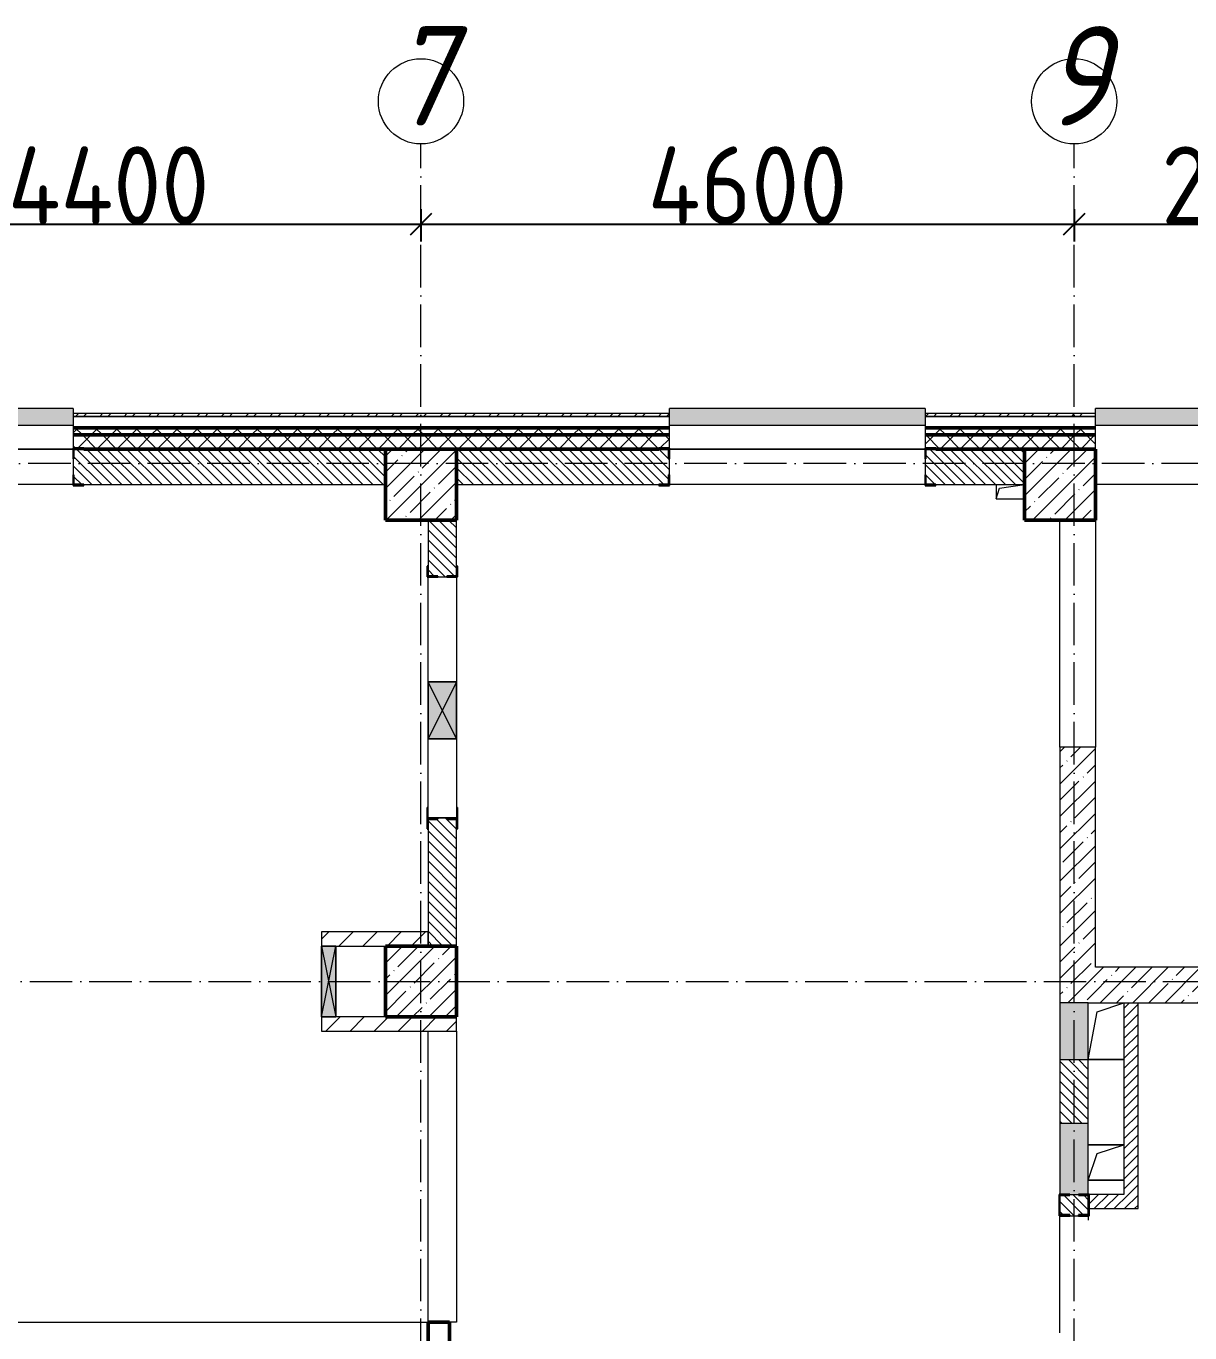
# Model space of a CAD drawing. Header units: millimetres. Extents: x -12989 to 629078, y -109036 to 555275.
# Drawn here: x 530579 to 538775, y -49010 to -39805 of the extents above; entities that cross this region are included whole.
import ezdxf

# ---------------------------------------------------------------- set-up
doc = ezdxf.new("R2010")
doc.units = ezdxf.units.MM
doc.linetypes.add('50_200_ШТРИХ_1Т_ш5_п1_п1_', pattern=[700, 500, -100, 0, -100])
for name, color, linetype, lineweight in [('A-____-____-DIMS', 7, 'Continuous', 9), ('A-DETL-GENF-OTLN', 7, 'Continuous', 9), ('A-FLOR-____-OTLN', 7, 'Continuous', 9), ('A-GENM-____-MCUT', 7, 'Continuous', 25), ('A-GENM-____-OTLN', 7, 'Continuous', 9), ('A-GENM-____-OTLN-1', 7, 'Continuous', 25), ('A-GLAZ-____-OTLN', 7, 'Continuous', 9), ('A-WALL-____-MCUT-1', 7, 'Continuous', 9), ('A-WALL-____-MCUT-2', 7, 'Continuous', 50), ('A-WALL-____-MCUT-3', 7, 'Continuous', 9), ('A-WALL-____-OTLN', 7, 'Continuous', 9), ('A-WALL-____-PATT-1', 7, 'Continuous', 9), ('A-WALL-FNSH-MCUT-1', 7, 'Continuous', 9), ('I-WALL-____-OTLN', 7, 'Continuous', 9), ('S-COLS-____-MCUT', 7, 'Continuous', 50), ('S-COLS-____-OTLN', 7, 'Continuous', 9), ('S-GRID-____-IDEN', 7, 'Continuous', 9), ('S-GRID-____-OTLN-1', 7, '50_200_ШТРИХ_1Т_ш5_п1_п1_', 9)]:
    doc.layers.add(name, color=color, linetype=linetype, lineweight=lineweight)
doc.layers.add('A-GLAZ-____-OTLN-1', color=7, linetype='Continuous', lineweight=9, true_color=0xc0c0c0)
doc.styles.add('ISOCPEUR_I', font='isocpeui.ttf', dxfattribs={"width": 0.9, "height": 2.5})
doc.styles.add('ISOCPEUR_I_9', font='isocpeui.ttf', dxfattribs={"width": 0.9, "height": 250})
doc.styles.add('СПДС', font='isocpeur.ttf', dxfattribs={"width": 0.9})
doc.dimstyles.new('ISO-2_5_0_9К_БОЛЬШОЙ_ОСИ', dxfattribs={"dimscale": 304.8, "dimtxt": 248.995294, "dimasz": 0.492126, "dimexe": 0.393701, "dimexo": 0, "dimgap": 0, "dimtad": 1, "dimdec": 0, "dimzin": 0, "dimdsep": 46, "dimtxsty": 'ISOCPEUR_I_9', "dimblk1": 'OBLIQUE', "dimblk2": 'OBLIQUE', "dimsah": 1, "dimcen": 0.09, "dimdle": 0.393701, "dimazin": 0, "dimtfac": 1, "dimtdec": 4, "dimtix": 1, "dimtmove": 0, "dimatfit": 3, "dimfxl": 1, "dimtvp": 1, "dimtolj": 1, "dimtzin": 0, "dimarcsym": 2})
pattern_1 = [(135, (523510.01, -90515.614), (-35.35534, -35.35534), [])]
pattern_2 = [(45, (523510.01, -90515.61), (-70.71068, 70.71068), []), (135, (523510.01, -90515.61), (-70.71068, -70.71068), [])]
pattern_3 = [(45, (523510, -90515.61), (-114.04925, 114.04925), []), (45, (523624.06, -90515.61), (-114.04925, 114.04925), [201.612, -40.322, 3.353, -36.97])]
pattern_4 = [(45, (523510.01, -90515.614), (-35.35534, 35.35534), [])]
pattern_5 = [(45, (523510.01, -90515.61), (-84.8528, 84.8528), [])]

# ---------------------------------------------------------------- blocks, each defined once
blk = doc.blocks.new('BSC_Колонна _Прямоугольная - 500х500-V12-АР1_План отверстий 3 этажа в осях 1-64_А-ГГ')
at = {"layer": 'S-COLS-____-OTLN'}
h = blk.add_hatch(dxfattribs=at)
h.set_pattern_fill('FP_46', color=256, style=0, pattern_type=2)
h.set_pattern_definition([(45, (-9850, -43981.04), (-114.04925, 114.04925), []), (45, (-9735.95, -43981.04), (-114.04925, 114.04925), [201.613, -40.323, 3.353, -36.97])])
h.paths.add_polyline_path([(-250, -250), (250, -250), (250, 250), (-250, 250)], flags=0)
at = {"layer": 'S-COLS-____-MCUT'}
for p, q in [((250, 250), (-250, 250)), ((-250, 250), (-250, -250)), ((250, -250), (250, 250)), ((-250, -250), (250, -250))]:
    blk.add_line(p, q, dxfattribs=at)
blk = doc.blocks.new('BSC_Колонна _Прямоугольная - 500х500-V78-АР1_План отверстий 3 этажа в осях 1-64_А-ГГ')
at = {"layer": 'S-COLS-____-OTLN'}
h = blk.add_hatch(dxfattribs=at)
h.set_pattern_fill('FP_115', color=256, style=0, pattern_type=2)
h.set_pattern_definition([(45, (-9850, -47481.04), (-114.04925, 114.04925), []), (45, (-9735.95, -47481.04), (-114.04925, 114.04925), [201.613, -40.323, 3.353, -36.97])])
h.paths.add_polyline_path([(-250, -250), (250, -250), (250, 250), (-250, 250)], flags=0)
at = {"layer": 'S-COLS-____-MCUT'}
for p, q in [((250, 250), (-250, 250)), ((-250, 250), (-250, -250)), ((250, -250), (250, 250)), ((-250, -250), (250, -250))]:
    blk.add_line(p, q, dxfattribs=at)
blk = doc.blocks.new('Фахверк_СКБ_Уголок - 250_2700-27497298-АР1_План отверстий 3 этажа в осях 1-64_А-ГГ')
at = {"layer": 'A-GENM-____-MCUT'}
for p, q in [((200, 181), (125, 181)), ((125, 181), (125, 106)), ((125, 106), (131, 106)), ((131, 106), (131, 175)), ((131, 175), (200, 175)), ((200, 175), (200, 181)), ((131, -6), (125, -6)), ((125, -6), (125, -81)), ((125, -81), (200, -81)), ((131, -75), (131, -6)), ((200, -75), (131, -75)), ((200, -81), (200, -75))]:
    blk.add_line(p, q, dxfattribs=at)
blk = doc.blocks.new('Фахверк_СКБ_Уголок - 200_3960_зеркало-28268689-АР1_План отверстий 3 этажа в осях 1-64_А-ГГ')
at = {"layer": 'A-GENM-____-MCUT'}
for p, q in [((200, 156), (125, 156)), ((125, 156), (125, 81)), ((131, 81), (131, 150)), ((131, 150), (200, 150)), ((200, 150), (200, 156)), ((125, 81), (131, 81)), ((131, 19), (125, 19)), ((125, 19), (125, -56)), ((131, -50), (131, 19)), ((125, -56), (200, -56)), ((200, -50), (131, -50)), ((200, -56), (200, -50))]:
    blk.add_line(p, q, dxfattribs=at)
blk = doc.blocks.new('154_Стойка_СКБ_Уголок - СМ-2480_200-28346303-АР1_План отверстий 3 этажа в осях 1-64_А-ГГ')
at = {"layer": 'A-GENM-____-MCUT'}
for p, q in [((125, 156), (125, 81)), ((200, 156), (125, 156)), ((131, 81), (131, 150)), ((131, 150), (200, 150)), ((200, 150), (200, 156)), ((125, 81), (131, 81)), ((131, 19), (125, 19)), ((125, 19), (125, -56)), ((131, -50), (131, 19)), ((125, -56), (200, -56)), ((200, -50), (131, -50)), ((200, -56), (200, -50))]:
    blk.add_line(p, q, dxfattribs=at)
blk = doc.blocks.new('Стойка_Влож_Полоса боковая - Полоса-28213942-АР1_План отверстий 3 этажа в осях 1-64_А-ГГ')
at = {"layer": 'A-GENM-____-OTLN'}
for p, q in [((-5, 60), (0, 60)), ((-5, -60), (-5, 60)), ((0, 31), (0, -31)), ((0, -60), (-5, -60))]:
    blk.add_line(p, q, dxfattribs=at)
blk = doc.blocks.new('Стойка_Влож_Уголок_Опорный - Уголок-28213941-АР1_План отверстий 3 этажа в осях 1-64_А-ГГ')
at = {"layer": 'A-GENM-____-OTLN'}
for p, q in [((-212, -6), (-212, 0)), ((0, 0), (0, -6)), ((-212, -75), (-212, -6)), ((-212, -6), (-206, -6)), ((-212, -75), (-206, -75)), ((-6, -6), (0, -6)), ((-6, -75), (0, -75)), ((0, -6), (0, -75))]:
    blk.add_line(p, q, dxfattribs=at)
blk = doc.blocks.new('Фахверк_СКБ_Уголок - 200_3960-28268576-АР1_План отверстий 3 этажа в осях 1-64_А-ГГ')
at = {"layer": 'A-GENM-____-MCUT'}
for p, q in [((200, 156), (125, 156)), ((125, 156), (125, 81)), ((131, 81), (131, 150)), ((131, 150), (200, 150)), ((200, 150), (200, 156)), ((125, 81), (131, 81)), ((131, 19), (125, 19)), ((125, 19), (125, -56)), ((131, -50), (131, 19)), ((125, -56), (200, -56)), ((200, -50), (131, -50)), ((200, -56), (200, -50))]:
    blk.add_line(p, q, dxfattribs=at)
blk = doc.blocks.new('AR_Отверстие Ниша - Лючок-32403984-АР1_План отверстий 3 этажа в осях 1-64_А-ГГ')
at = {"layer": 'A-GLAZ-____-OTLN'}
blk.add_hatch(color=256, dxfattribs=at).paths.add_polyline_path([(200, -100), (200, 100), (-200, 100), (-200, -100), (-104.5, -100)], flags=0)
for p, q in [((200, 100), (-200, 100)), ((-200, 100), (-200, -100)), ((200, -100), (200, 100)), ((-200, -100), (200, -100))]:
    blk.add_line(p, q, dxfattribs=at)
blk = doc.blocks.new('AR_Отверстие Ниша - Лючок-32404007-АР1_План отверстий 3 этажа в осях 1-64_А-ГГ')
at = {"layer": 'A-GLAZ-____-OTLN'}
blk.add_hatch(color=256, dxfattribs=at).paths.add_polyline_path([(250, -100), (250, 100), (-250, 100), (-250, -100)], flags=0)
for p, q in [((250, 100), (-250, 100)), ((-250, 100), (-250, -100)), ((250, -31), (250, 31)), ((-250, -100), (250, -100))]:
    blk.add_line(p, q, dxfattribs=at)
blk = doc.blocks.new('AR_Отверстие прямоугольное _в плите_ - AR_Отверстие прямоугольное _в плите_-30459204-АР1_План отверстий 3 этажа в осях 1-64_А-ГГ')
at = {"layer": 'A-GENM-____-OTLN'}
for p, q in [((-62.5, 137.5), (125, 200)), ((-125, -200), (-62.5, 137.5)), ((-125, -200), (125, -200))]:
    blk.add_line(p, q, dxfattribs=at)
blk = doc.blocks.new('AR_Отверстие прямоугольное _в плите_ - AR_Отверстие прямоугольное _в плите_-30458064-АР1_План отверстий 3 этажа в осях 1-64_А-ГГ')
at = {"layer": 'A-GENM-____-OTLN'}
for p, q in [((125, 125), (-125, 125)), ((-62.5, 62.5), (125, 125)), ((-125, -125), (-62.5, 62.5)), ((-125, -125), (125, -125))]:
    blk.add_line(p, q, dxfattribs=at)
blk = doc.blocks.new('AR_Отверстие прямоугольное _в плите_ - AR_Отверстие прямоугольное _в плите_-V180-АР1_План отверстий 3 этажа в осях 1-64_А-ГГ')
at = {"layer": 'A-GENM-____-OTLN'}
for p, q in [((-100, 50), (-100, -50)), ((-100, -50), (-75, 25)), ((-75, 25), (100, 50)), ((-100, -50), (100, -50))]:
    blk.add_line(p, q, dxfattribs=at)
blk = doc.blocks.new('Отлив_СКБ - Отлив витража_120_НВФ-31885289-АР1_План отверстий 3 этажа в осях 1-64_А-ГГ')
at = {"layer": 'A-GLAZ-____-OTLN-1'}
for points in [[(1000, 2), (1000, 120), (0, 120), (0, 2)], [(1000, 0), (1000, 2), (0, 2), (0, 0)]]:
    blk.add_hatch(color=256, dxfattribs=at).paths.add_polyline_path(points, flags=0)
at = {"layer": 'A-GLAZ-____-OTLN'}
for p, q in [((0, 83), (0, 120)), ((1000, 120), (0, 120)), ((1000, 120), (1000, 83)), ((0, 2), (1000, 2)), ((1000, 0), (0, 0))]:
    blk.add_line(p, q, dxfattribs=at)
blk = doc.blocks.new('Отлив_СКБ - Отлив витража_120_НВФ-V216-АР1_План отверстий 3 этажа в осях 1-64_А-ГГ')
at = {"layer": 'A-GLAZ-____-OTLN-1'}
for points in [[(0, 2), (1800, 2), (1800, 120), (0, 120), (0, 63)], [(0, 0), (1800, 0), (1800, 2), (0, 2)]]:
    blk.add_hatch(color=256, dxfattribs=at).paths.add_polyline_path(points, flags=0)
at = {"layer": 'A-GLAZ-____-OTLN'}
for p, q in [((0, 83), (0, 120)), ((1800, 120), (0, 120)), ((1800, 120), (1800, 83)), ((0, 2), (1800, 2)), ((1800, 0), (0, 0))]:
    blk.add_line(p, q, dxfattribs=at)
blk = doc.blocks.new('BSC_Колонна _Прямоугольная1 - 150х150 _металл_-35311905-АР1_План отверстий 3 этажа в осях 1-64_А-ГГ')
at = {"layer": 'S-COLS-____-MCUT'}
for p, q in [((75, 75), (-75, 75)), ((-75, 75), (-75, -75)), ((75, -75), (75, 75)), ((-75, -75), (75, -75))]:
    blk.add_line(p, q, dxfattribs=at)
blk = doc.blocks.new('AR_Отверстие прямоугольное _в стене__БезПР - AR_Отверстие прямоугольное _в стене__БезПР-36899427-АР1_План отверстий 3 этажа в осях 1-64_А-ГГ')
at = {"layer": 'A-GLAZ-____-OTLN'}
blk.add_hatch(color=256, dxfattribs=at).paths.add_polyline_path([(200, -100), (200, 100), (-200, 100), (-200, -100)], flags=0)
at = {"layer": 'A-DETL-GENF-OTLN'}
for p, q in [((-200, -100), (-200, 100)), ((-200, 100), (200, 100)), ((200, 100), (-200, -100)), ((-200, 100), (200, -100)), ((200, 100), (-200, 100)), ((-200, 100), (-200, -100)), ((200, 100), (200, -100)), ((200, -100), (200, 100)), ((200, -100), (-200, -100)), ((-200, -100), (200, -100))]:
    blk.add_line(p, q, dxfattribs=at)
at = {"layer": 'A-GLAZ-____-OTLN'}
blk.add_line((200, 100), (-200, 100), dxfattribs=at)
blk = doc.blocks.new('AR_Отверстие прямоугольное _в стене__БезПР - AR_Отверстие прямоугольное _в стене__БезПР-36788943-АР1_План отверстий 3 этажа в осях 1-64_А-ГГ')
at = {"layer": 'A-GLAZ-____-OTLN'}
blk.add_hatch(color=256, dxfattribs=at).paths.add_polyline_path([(-250, -50), (250, -50), (250, 50), (-250, 50)], flags=0)
at = {"layer": 'A-DETL-GENF-OTLN'}
for p, q in [((-250, -50), (-250, 50)), ((-250, 50), (250, 50)), ((250, 50), (-250, -50)), ((-250, 50), (250, -50)), ((250, 50), (-250, 50)), ((-250, 50), (-250, -50)), ((250, 50), (250, -50)), ((250, -50), (250, 50)), ((250, -50), (-250, -50)), ((-250, -50), (250, -50))]:
    blk.add_line(p, q, dxfattribs=at)
at = {"layer": 'A-GLAZ-____-OTLN'}
blk.add_line((250, 50), (-250, 50), dxfattribs=at)
blk = doc.blocks.new('Ось сетки - Круг_Ø6_00__ISO-2_5_0_9K_-25732049-АР1_План отверстий 3 этажа в осях 1-64_А-ГГ')
at = {"layer": 'S-GRID-____-IDEN'}
blk.add_circle((0, 0), 3, dxfattribs=at)
blk = doc.blocks.new('_Oblique')
at = {"color": 0, "linetype": 'ByBlock', "lineweight": -2}
blk.add_line((-0.5, -0.5), (0.5, 0.5), dxfattribs=at)
blk = doc.blocks.new('*D2981')
at = {"layer": 'A-____-____-DIMS', "color": 0, "lineweight": -2, "transparency": 16777216}
for p, q in [((289220.7, -37442.6), (289220.7, -37668.7)), ((293620.7, -37442.6), (293620.7, -37668.7)), ((289100.7, -37548.7), (293740.7, -37548.7))]:
    blk.add_line(p, q, dxfattribs=at)
at = {"layer": 'Defpoints', "color": 0, "transparency": 16777216}
for p in [(289220.7, -37442.6), (293620.7, -37442.6), (293620.7, -37548.7)]:
    blk.add_point(p, dxfattribs=at)
at = {"layer": 'A-____-____-DIMS', "color": 0, "lineweight": -2, "transparency": 16777216, "xscale": 150, "yscale": 150, "zscale": 150, "rotation": 180}
blk.add_blockref('_Oblique', (289220.7, -37548.7), dxfattribs=at)
at = {"layer": 'A-____-____-DIMS', "color": 0, "lineweight": -2, "transparency": 16777216, "xscale": 150, "yscale": 150, "zscale": 150}
blk.add_blockref('_Oblique', (293620.7, -37548.7), dxfattribs=at)
at = {"layer": 'A-____-____-DIMS', "color": 0, "transparency": 16777216, "insert": (291420.7, -37274.4), "char_height": 548.64, "attachment_point": 5, "style": 'СПДС'}
blk.add_mtext('\\A1;4400', dxfattribs=at)
blk = doc.blocks.new('*D2982')
at = {"layer": 'A-____-____-DIMS', "color": 0, "lineweight": -2, "transparency": 16777216}
for p, q in [((293620.7, -37442.6), (293620.7, -37668.7)), ((298220.7, -37442.6), (298220.7, -37668.7)), ((293500.7, -37548.7), (298340.7, -37548.7))]:
    blk.add_line(p, q, dxfattribs=at)
at = {"layer": 'Defpoints', "color": 0, "transparency": 16777216}
for p in [(293620.7, -37442.6), (298220.7, -37442.6), (298220.7, -37548.7)]:
    blk.add_point(p, dxfattribs=at)
at = {"layer": 'A-____-____-DIMS', "color": 0, "lineweight": -2, "transparency": 16777216, "xscale": 150, "yscale": 150, "zscale": 150, "rotation": 180}
blk.add_blockref('_Oblique', (293620.7, -37548.7), dxfattribs=at)
at = {"layer": 'A-____-____-DIMS', "color": 0, "lineweight": -2, "transparency": 16777216, "xscale": 150, "yscale": 150, "zscale": 150}
blk.add_blockref('_Oblique', (298220.7, -37548.7), dxfattribs=at)
at = {"layer": 'A-____-____-DIMS', "color": 0, "transparency": 16777216, "insert": (295920.7, -37274.4), "char_height": 548.64, "attachment_point": 5, "style": 'СПДС'}
blk.add_mtext('\\A1;4600', dxfattribs=at)
blk = doc.blocks.new('*D2983')
at = {"layer": 'A-____-____-DIMS', "color": 0, "lineweight": -2, "transparency": 16777216}
for p, q in [((298220.7, -37442.6), (298220.7, -37668.7)), ((300820.7, -37442.6), (300820.7, -37668.7)), ((298100.7, -37548.7), (300940.7, -37548.7))]:
    blk.add_line(p, q, dxfattribs=at)
at = {"layer": 'Defpoints', "color": 0, "transparency": 16777216}
for p in [(298220.7, -37442.6), (300820.7, -37442.6), (300820.7, -37548.7)]:
    blk.add_point(p, dxfattribs=at)
at = {"layer": 'A-____-____-DIMS', "color": 0, "lineweight": -2, "transparency": 16777216, "xscale": 150, "yscale": 150, "zscale": 150, "rotation": 180}
blk.add_blockref('_Oblique', (298220.7, -37548.7), dxfattribs=at)
at = {"layer": 'A-____-____-DIMS', "color": 0, "lineweight": -2, "transparency": 16777216, "xscale": 150, "yscale": 150, "zscale": 150}
blk.add_blockref('_Oblique', (300820.7, -37548.7), dxfattribs=at)
at = {"layer": 'A-____-____-DIMS', "color": 0, "transparency": 16777216, "insert": (299520.7, -37274.4), "char_height": 548.64, "attachment_point": 5, "style": 'СПДС'}
blk.add_mtext('\\A1;2600', dxfattribs=at)
blk = doc.blocks.new('3эт')
at = {"layer": 'S-GRID-____-OTLN-1', "color": 251, "ltscale": 0.6, "true_color": 0x636466}
for p, q in [((293620.7, -91346.1), (293620.7, -36982.5)), ((298220.7, -91346.1), (298220.7, -36982.5)), ((310478.4, -39232.4), (279101.9, -39232.4)), ((279101.9, -42882.4), (310478.4, -42882.4))]:
    blk.add_line(p, q, dxfattribs=at)
at = {"layer": 'S-GRID-____-IDEN', "char_height": 700, "width": 202.025, "attachment_point": 1, "style": 'ISOCPEUR_I'}
for s, insert in [('\\fISOCPEUR|b0|i1|c204|p34|;\\W.9;7', (293401.8, -36152.7)), ('\\fISOCPEUR|b0|i1|c204|p34|;\\W.9;9', (298001.8, -36152.7))]:
    blk.add_mtext(s, dxfattribs=dict(at, insert=insert))
at = {"layer": 'A-____-____-DIMS'}
for base, p1, p2, override, picture, middle in [((293620.7, -37548.7), (289220.7, -37442.6), (293620.7, -37442.6), {"dimtxt": 1.8, "dimpost": '<>', "dimtxsty": 'СПДС', "dimfxl": 4400}, '*D2981', (291420.7, -37274.4)), ((298220.7, -37548.7), (293620.7, -37442.6), (298220.7, -37442.6), {"dimtxt": 1.8, "dimpost": '<>', "dimtxsty": 'СПДС', "dimfxl": 4600}, '*D2982', (295920.7, -37274.4)), ((300820.7, -37548.7), (298220.7, -37442.6), (300820.7, -37442.6), {"dimtxt": 1.8, "dimpost": '<>', "dimtxsty": 'СПДС', "dimfxl": 2600}, '*D2983', (299520.7, -37274.4))]:
    dim = blk.add_linear_dim(base=base, p1=p1, p2=p2, dimstyle='ISO-2_5_0_9К_БОЛЬШОЙ_ОСИ', override=override, dxfattribs=at)
    dim.commit()
    dim.dimension.update_dxf_attribs({"geometry": picture, "text_midpoint": middle})

msp = doc.modelspace()

# ---------------------------------------------------------------- hatches: boundary and pattern name
at = {"layer": 'A-WALL-____-PATT-1'}
h = msp.add_hatch(dxfattribs=at)
h.set_pattern_fill('FP_3', color=256, style=0, pattern_type=2)
h.set_pattern_definition([(45, (523510.01, -90515.61), (-85.53659, 85.53659), []), (45, (523567.03, -90515.61), (-85.53659, 85.53659), [])])
h.paths.add_polyline_path([(547290.0077, -42554.5723), (547290.0077, -42534.5723), (539110.0077, -42534.5723), (539110.0077, -42554.5723), (544705.9022, -42554.5723)], flags=0)
h.paths.add_polyline_path([(538110.0077, -42554.5723), (538110.0077, -42534.5723), (536910.0077, -42534.5723), (536910.0077, -42554.5723), (537636.0451, -42554.5723)], flags=0)
h.paths.add_polyline_path([(535110.0077, -42554.5723), (535110.0077, -42534.5723), (530910.0077, -42534.5723), (530910.0077, -42554.5723), (534101.1165, -42554.5723)], flags=0)
h.paths.add_polyline_path([(529110.0077, -42554.5723), (529110.0077, -42534.5723), (520830.0077, -42534.5723), (520830.0077, -42554.5723), (528798.7236, -42554.5723)], flags=0)
h = msp.add_hatch(dxfattribs=at)
h.set_pattern_fill('FP_1', color=256, style=0, pattern_type=2)
h.set_pattern_definition(pattern_2)
h.paths.add_polyline_path([(547290.0077, -42684.5723), (547290.0077, -42634.5723), (539110.0077, -42634.5723), (539110.0077, -42684.5723), (544705.9022, -42684.5723)], flags=0)
h.paths.add_polyline_path([(538110.0077, -42684.5723), (538110.0077, -42634.5723), (536910.0077, -42634.5723), (536910.0077, -42684.5723), (537636.0451, -42684.5723)], flags=0)
h.paths.add_polyline_path([(535110.0077, -42684.5723), (535110.0077, -42634.5723), (530910.0077, -42634.5723), (530910.0077, -42684.5723), (534101.1165, -42684.5723)], flags=0)
h.paths.add_polyline_path([(528798.7236, -42684.5723), (529110.0077, -42684.5723), (529110.0077, -42634.5723), (520960.0077, -42634.5723), (520960.0077, -42684.5723), (527031.2593, -42684.5723)], flags=0)
h = msp.add_hatch(dxfattribs=at)
h.set_pattern_fill('FP_1', color=256, style=0, pattern_type=2)
h.set_pattern_definition(pattern_2)
h.paths.add_polyline_path([(547210.0077, -42784.5723), (547290.0077, -42784.5723), (547290.0077, -42684.5723), (539110.0077, -42684.5723), (539110.0077, -42784.5723), (547160.0077, -42784.5723)], flags=0)
h.paths.add_polyline_path([(538110.0077, -42784.5723), (538110.0077, -42684.5723), (536910.0077, -42684.5723), (536910.0077, -42778.5723), (536985.0077, -42778.5723), (536985.0077, -42784.5723), (537636.0451, -42784.5723)], flags=0)
h.paths.add_polyline_path([(535035.0077, -42784.5723), (535035.0077, -42778.5723), (535110.0077, -42778.5723), (535110.0077, -42684.5723), (530910.0077, -42684.5723), (530910.0077, -42778.5723), (530985.0077, -42778.5723), (530985.0077, -42784.5723), (534101.1165, -42784.5723)], flags=0)
h.paths.add_polyline_path([(529110.0077, -42784.5723), (529110.0077, -42684.5723), (521060.0077, -42684.5723), (521060.0077, -42784.5723), (528798.7236, -42784.5723)], flags=0)
h = msp.add_hatch(dxfattribs=at)
h.set_pattern_fill('FP_6', color=256, style=0, pattern_type=2)
h.set_pattern_definition(pattern_1)
h.paths.add_polyline_path([(533110.0077, -43034.5723), (533110.0077, -42784.5723), (530916.0077, -42784.5723), (530916.0077, -42853.5723), (530910.0077, -42853.5723), (530910.0077, -42965.5723), (530916.0077, -42965.5723), (530916.0077, -43034.5723), (532333.6522, -43034.5723)], flags=0)
h = msp.add_hatch(dxfattribs=at)
h.set_pattern_fill('FP_6', color=256, style=0, pattern_type=2)
h.set_pattern_definition(pattern_1)
h.paths.add_polyline_path([(536916.0077, -43034.5723), (537610.0077, -43034.5723), (537610.0077, -42784.5723), (536916.0077, -42784.5723), (536916.0077, -42853.5723), (536910.0077, -42853.5723), (536910.0077, -42965.5723), (536916.0077, -42965.5723)], flags=0)
h.paths.add_polyline_path([(533610.0077, -43034.5723), (535104.0077, -43033.5723), (535104.0077, -42965.5723), (535110.0077, -42965.5723), (535110.0077, -42853.5723), (535104.0077, -42853.5723), (535104.0077, -42784.5723), (533610.0077, -42784.5723)], flags=0)
h = msp.add_hatch(dxfattribs=at)
h.set_pattern_fill('FP_6', color=256, style=0, pattern_type=2)
h.set_pattern_definition(pattern_1)
h.paths.add_polyline_path([(533610.0077, -46284.5723), (533610.0077, -45390.5723), (533541.0077, -45390.5723), (533541.0077, -45384.5723), (533479.0077, -45384.5723), (533479.0077, -45390.5723), (533410.0077, -45390.5723), (533410.0077, -46284.5723), (533570.0077, -46284.5723)], flags=0)
h.paths.add_polyline_path([(533541.0077, -43684.5723), (533541.0077, -43678.5723), (533610.0077, -43678.5723), (533610.0077, -43284.5723), (533410.0077, -43284.5723), (533410.0077, -43678.5723), (533479.0077, -43678.5723), (533479.0077, -43684.5723)], flags=0)
h = msp.add_hatch(dxfattribs=at)
h.set_pattern_fill('FP_38', color=256, style=0, pattern_type=2)
h.set_pattern_definition(pattern_3)
h.paths.add_polyline_path([(537860.0077, -46684.5723), (538110.0077, -46684.5723), (538110.0077, -44884.5723), (537860.0077, -44884.5723), (537860.0077, -45059.9815)], flags=0)
h = msp.add_hatch(dxfattribs=at)
h.set_pattern_fill('FP_4', color=256, style=0, pattern_type=2)
h.set_pattern_definition(pattern_5)
h.paths.add_polyline_path([(533410.0077, -46284.5723), (533410.0077, -46184.5723), (532660.0077, -46184.5723), (532660.0077, -46284.5723), (533110.0077, -46284.5723)], flags=0)
h = msp.add_hatch(dxfattribs=at)
h.set_pattern_fill('FP_38', color=256, style=0, pattern_type=2)
h.set_pattern_definition(pattern_3)
h.paths.add_polyline_path([(546560.0077, -46684.5723), (546560.0077, -46434.5723), (538110.0077, -46434.5723), (538110.0077, -46684.5723), (544705.9022, -46684.5723)], flags=0)
h = msp.add_hatch(dxfattribs=at)
h.set_pattern_fill('FP_5', color=256, style=0, pattern_type=2)
h.set_pattern_definition(pattern_4)
h.paths.add_polyline_path([(538410.0077, -48034.5723), (538410.0077, -46684.5723), (538310.0077, -46684.5723), (538310.0077, -48034.5723)], flags=0)
h = msp.add_hatch(dxfattribs=at)
h.set_pattern_fill('FP_4', color=256, style=0, pattern_type=2)
h.set_pattern_definition(pattern_5)
h.paths.add_polyline_path([(532760.0077, -46884.5723), (533610.0077, -46884.5723), (533610.0077, -46784.5723), (532660.0077, -46784.5723), (532660.0077, -46884.5723)], flags=0)
h = msp.add_hatch(dxfattribs=at)
h.set_pattern_fill('FP_6', color=256, style=0, pattern_type=2)
h.set_pattern_definition(pattern_1)
h.paths.add_polyline_path([(537900.0077, -49134.5723), (538060.0077, -49134.5723), (538060.0077, -49084.5723), (537860.0077, -49084.5723), (537860.0077, -49134.5723)], flags=0)
h.paths.add_polyline_path([(537991.0077, -48184.5723), (537991.0077, -48178.5723), (538060.0077, -48178.5723), (538060.0077, -48040.5723), (537991.0077, -48040.5723), (537991.0077, -48034.5723), (537929.0077, -48034.5723), (537929.0077, -48040.5723), (537860.0077, -48040.5723), (537860.8077, -48178.5723), (537929.0077, -48178.5723), (537929.0077, -48184.5723)], flags=0)
h.paths.add_polyline_path([(538060.0077, -47534.5723), (538060.0077, -47084.5723), (537860.0077, -47084.5723), (537860.0077, -47534.5723), (537946.6743, -47534.5723)], flags=0)
h = msp.add_hatch(dxfattribs=at)
h.set_pattern_fill('FP_5', color=256, style=0, pattern_type=2)
h.set_pattern_definition(pattern_4)
h.paths.add_polyline_path([(538066.0077, -48134.5723), (538410.0077, -48134.5723), (538410.0077, -48034.5723), (538066.0077, -48034.5723), (538066.0077, -48132.1723)], flags=0)
at = {"layer": 'S-COLS-____-OTLN'}
h = msp.add_hatch(dxfattribs=at)
h.set_pattern_fill('FP_38', color=256, style=0, pattern_type=2)
h.set_pattern_definition(pattern_3)
h.paths.add_polyline_path([(537636.0451, -43284.5723), (538110.0077, -43284.5723), (538110.0077, -42784.5723), (537610.0077, -42784.5723), (537610.0077, -43284.5723)], flags=0)

# ---------------------------------------------------------------- linework, layer by layer
at = {"layer": 'A-FLOR-____-OTLN'}
for p, q in [((538310.0077, -47084.5723), (538060.0077, -47084.5723)), ((538060.0077, -47684.5723), (538310.0077, -47684.5723)), ((538310.0077, -47934.5723), (538060.0077, -47934.5723))]:
    msp.add_line(p, q, dxfattribs=at)
at = {"layer": 'A-WALL-____-MCUT-1'}
for p, q in [((537860.0077, -44884.5723), (537860.0077, -46684.5723)), ((538110.0077, -44884.5723), (537860.0077, -44884.5723)), ((538110.0077, -46434.5723), (538110.0077, -44884.5723)), ((546560.0077, -46434.5723), (538110.0077, -46434.5723)), ((538060.0077, -46684.5723), (546560.0077, -46684.5723))]:
    msp.add_line(p, q, dxfattribs=at)
at = {"layer": 'A-WALL-____-MCUT-2'}
for p, q in [((535110.0077, -42634.5723), (530910.0077, -42634.5723)), ((535110.0077, -42684.5723), (530910.0077, -42684.5723)), ((538110.0077, -42634.5723), (536910.0077, -42634.5723)), ((538110.0077, -42684.5723), (536910.0077, -42684.5723)), ((530985.0077, -42784.5723), (533110.0077, -42784.5723)), ((535035.0077, -42784.5723), (533610.0077, -42784.5723)), ((537610.0077, -42784.5723), (536985.0077, -42784.5723)), ((537610.0077, -43034.5723), (537610.0077, -42784.5723))]:
    msp.add_line(p, q, dxfattribs=at)
at = {"layer": 'A-WALL-____-MCUT-3'}
for p, q in [((535110.0077, -42554.5723), (530910.0077, -42554.5723)), ((530910.0077, -42554.5723), (530910.0077, -42778.5723)), ((535110.0077, -42778.5723), (535110.0077, -42554.5723)), ((538110.0077, -42554.5723), (536910.0077, -42554.5723)), ((536910.0077, -42554.5723), (536910.0077, -42778.5723)), ((538110.0077, -42784.5723), (538110.0077, -42554.5723)), ((537610.0077, -42784.5723), (538110.0077, -42784.5723)), ((530910.0077, -42853.5723), (530910.0077, -42965.5723)), ((535110.0077, -42965.5723), (535110.0077, -42853.5723)), ((536910.0077, -42853.5723), (536910.0077, -42965.5723)), ((530985.0077, -43034.5723), (533110.0077, -43034.5723)), ((533610.0077, -43034.5723), (535035.0077, -43034.5723)), ((536985.0077, -43034.5723), (537610.0077, -43034.5723)), ((533410.0077, -43284.5723), (533410.0077, -43609.5723)), ((533610.0077, -43609.5723), (533610.0077, -43284.5723)), ((533479.0077, -43684.5723), (533541.0077, -43684.5723)), ((533410.0077, -45459.5723), (533410.0077, -46284.5723)), ((533610.0077, -46284.5723), (533610.0077, -45459.5723)), ((537860.0077, -47084.5723), (537860.0077, -47534.5723)), ((538060.0077, -47534.5723), (538060.0077, -47084.5723)), ((537929.0077, -48184.5723), (537991.0077, -48184.5723))]:
    msp.add_line(p, q, dxfattribs=at)
at = {"layer": 'A-WALL-____-OTLN'}
for p, q in [((530910.0077, -42784.5723), (529110.0077, -42784.5723)), ((529110.0077, -42784.5723), (530910.0077, -42784.5723)), ((536910.0077, -42784.5723), (535110.0077, -42784.5723)), ((535110.0077, -42784.5723), (536910.0077, -42784.5723)), ((530910.0077, -43034.5723), (529110.0077, -43034.5723)), ((536910.0077, -43034.5723), (535110.0077, -43034.5723)), ((539110.0077, -43034.5723), (538110.0077, -43034.5723)), ((537860.0077, -44884.5723), (537860.0077, -43284.5723)), ((538110.0077, -43284.5723), (538110.0077, -44884.5723))]:
    msp.add_line(p, q, dxfattribs=at)
at = {"layer": 'A-WALL-FNSH-MCUT-1'}
for p, q in [((535110.0077, -42534.5723), (530910.0077, -42534.5723)), ((530910.0077, -42534.5723), (530910.0077, -42554.5723)), ((530910.0077, -42554.5723), (535110.0077, -42554.5723)), ((535110.0077, -42554.5723), (535110.0077, -42534.5723)), ((538110.0077, -42534.5723), (536910.0077, -42534.5723)), ((536910.0077, -42534.5723), (536910.0077, -42554.5723)), ((536910.0077, -42554.5723), (538110.0077, -42554.5723)), ((538110.0077, -42554.5723), (538110.0077, -42534.5723)), ((533410.0077, -46184.5723), (532660.0077, -46184.5723)), ((532660.0077, -46184.5723), (532660.0077, -46284.5723)), ((533410.0077, -46284.5723), (533410.0077, -46184.5723)), ((532760.0077, -46284.5723), (533110.0077, -46284.5723)), ((538310.0077, -46684.5723), (538310.0077, -48034.5723)), ((538410.0077, -48134.5723), (538410.0077, -46684.5723)), ((532660.0077, -46784.5723), (532660.0077, -46884.5723)), ((533110.0077, -46784.5723), (532760.0077, -46784.5723)), ((533610.0077, -46884.5723), (533610.0077, -46784.5723)), ((532660.0077, -46884.5723), (533610.0077, -46884.5723)), ((538310.0077, -48034.5723), (538066.0077, -48034.5723)), ((538066.0077, -48134.5723), (538410.0077, -48134.5723))]:
    msp.add_line(p, q, dxfattribs=at)
at = {"layer": 'I-WALL-____-OTLN'}
for p, q in [((533410.0077, -44424.5723), (533410.0077, -43684.5723)), ((533610.0077, -43684.5723), (533610.0077, -44424.5723)), ((533410.0077, -45384.5723), (533410.0077, -44824.5723)), ((533610.0077, -44824.5723), (533610.0077, -45384.5723)), ((533410.0077, -48934.5723), (533410.0077, -46884.5723)), ((533610.0077, -46884.5723), (533610.0077, -48934.5723)), ((537860.0077, -49009.5723), (537860.0077, -48184.5723)), ((538060.0077, -48184.5723), (538060.0077, -48214.5723)), ((529110.0077, -48934.5723), (533410.0077, -48934.5723)), ((533610.0077, -48934.5723), (533560.0077, -48934.5723))]:
    msp.add_line(p, q, dxfattribs=at)
at = {"layer": 'S-COLS-____-MCUT'}
for p, q in [((538110.0077, -42784.5723), (537610.0077, -42784.5723)), ((538110.0077, -43284.5723), (538110.0077, -42784.5723)), ((537610.0077, -43034.5723), (537610.0077, -43284.5723)), ((537610.0077, -43284.5723), (538110.0077, -43284.5723))]:
    msp.add_line(p, q, dxfattribs=at)
at = {"layer": 'S-COLS-____-OTLN'}
msp.add_line((537610.0077, -42784.5723), (537610.0077, -43034.5723), dxfattribs=at)

# ---------------------------------------------------------------- block references
msp.add_blockref('3эт', (239739.3002, -3652.1582))
at = {"layer": 'A-GENM-____-OTLN'}
for name, p in [('AR_Отверстие прямоугольное _в плите_ - AR_Отверстие прямоугольное _в плите_-V180-АР1_План отверстий 3 этажа в осях 1-64_А-ГГ', (537510.0077, -43084.5723)), ('AR_Отверстие прямоугольное _в плите_ - AR_Отверстие прямоугольное _в плите_-30459204-АР1_План отверстий 3 этажа в осях 1-64_А-ГГ', (538185.0077, -46884.5723)), ('AR_Отверстие прямоугольное _в плите_ - AR_Отверстие прямоугольное _в плите_-30458064-АР1_План отверстий 3 этажа в осях 1-64_А-ГГ', (538185.0077, -47809.5723))]:
    msp.add_blockref(name, p, dxfattribs=at)
for name, p, rotation in [('Стойка_Влож_Уголок_Опорный - Уголок-28213941-АР1_План отверстий 3 этажа в осях 1-64_А-ГГ', (533404.0077, -45384.5723), 180), ('Стойка_Влож_Полоса боковая - Полоса-28213942-АР1_План отверстий 3 этажа в осях 1-64_А-ГГ', (533510.0077, -45384.5723), 269.9999999999999)]:
    msp.add_blockref(name, p, dxfattribs=dict(at, rotation=rotation))
at = {"layer": 'A-GENM-____-OTLN-1'}
for p in [(530785.0077, -42959.5723), (536785.0077, -42959.5723)]:
    msp.add_blockref('Фахверк_СКБ_Уголок - 250_2700-27497298-АР1_План отверстий 3 этажа в осях 1-64_А-ГГ', p, dxfattribs=at)
for name, p, rotation in [('Фахверк_СКБ_Уголок - 250_2700-27497298-АР1_План отверстий 3 этажа в осях 1-64_А-ГГ', (535235.0077, -42859.5723), 180), ('Фахверк_СКБ_Уголок - 200_3960-28268576-АР1_План отверстий 3 этажа в осях 1-64_А-ГГ', (533560.0077, -43809.5723), 89.99999999999991), ('154_Стойка_СКБ_Уголок - СМ-2480_200-28346303-АР1_План отверстий 3 этажа в осях 1-64_А-ГГ', (533460.0077, -45259.5723), 269.9999999999999), ('Фахверк_СКБ_Уголок - 200_3960_зеркало-28268689-АР1_План отверстий 3 этажа в осях 1-64_А-ГГ', (537910.0077, -47909.5723), 270.0000000000007), ('Фахверк_СКБ_Уголок - 200_3960_зеркало-28268689-АР1_План отверстий 3 этажа в осях 1-64_А-ГГ', (538010.0077, -48309.5723), 90.00000000000071)]:
    msp.add_blockref(name, p, dxfattribs=dict(at, rotation=rotation))
at = {"layer": 'A-GLAZ-____-OTLN'}
for name, p in [('Отлив_СКБ - Отлив витража_120_НВФ-V216-АР1_План отверстий 3 этажа в осях 1-64_А-ГГ', (529110.0077, -42617.5723)), ('Отлив_СКБ - Отлив витража_120_НВФ-V216-АР1_План отверстий 3 этажа в осях 1-64_А-ГГ', (535110.0077, -42617.5723)), ('Отлив_СКБ - Отлив витража_120_НВФ-31885289-АР1_План отверстий 3 этажа в осях 1-64_А-ГГ', (538110.0077, -42617.5723))]:
    msp.add_blockref(name, p, dxfattribs=at)
for name, p, rotation in [('AR_Отверстие прямоугольное _в стене__БезПР - AR_Отверстие прямоугольное _в стене__БезПР-36899427-АР1_План отверстий 3 этажа в осях 1-64_А-ГГ', (533510.0077, -44624.5723), 269.9999999999999), ('AR_Отверстие прямоугольное _в стене__БезПР - AR_Отверстие прямоугольное _в стене__БезПР-36788943-АР1_План отверстий 3 этажа в осях 1-64_А-ГГ', (532710.0077, -46534.5723), 89.9999999999999), ('AR_Отверстие Ниша - Лючок-32403984-АР1_План отверстий 3 этажа в осях 1-64_А-ГГ', (537960.0077, -46884.5723), 270.0000000000007), ('AR_Отверстие Ниша - Лючок-32404007-АР1_План отверстий 3 этажа в осях 1-64_А-ГГ', (537960.0077, -47784.5723), 270.0000000000007)]:
    msp.add_blockref(name, p, dxfattribs=dict(at, rotation=rotation))
at = {"layer": 'S-COLS-____-OTLN'}
for name, p in [('BSC_Колонна _Прямоугольная - 500х500-V78-АР1_План отверстий 3 этажа в осях 1-64_А-ГГ', (533360.0077, -43034.5723)), ('BSC_Колонна _Прямоугольная - 500х500-V12-АР1_План отверстий 3 этажа в осях 1-64_А-ГГ', (533360.0077, -46534.5723))]:
    msp.add_blockref(name, p, dxfattribs=at)
at = {"layer": 'S-COLS-____-OTLN', "rotation": 270.0000000000001}
msp.add_blockref('BSC_Колонна _Прямоугольная1 - 150х150 _металл_-35311905-АР1_План отверстий 3 этажа в осях 1-64_А-ГГ', (533485.0077, -49009.5723), dxfattribs=at)
at = {"layer": 'S-GRID-____-IDEN', "xscale": 99.99999999999993, "yscale": 99.99999999999993, "zscale": 99.99999999999993}
for p in [(533360.0077, -40334.6547), (537960.0077, -40334.6547)]:
    msp.add_blockref('Ось сетки - Круг_Ø6_00__ISO-2_5_0_9K_-25732049-АР1_План отверстий 3 этажа в осях 1-64_А-ГГ', p, dxfattribs=at)

doc.saveas('drawing.dxf')
